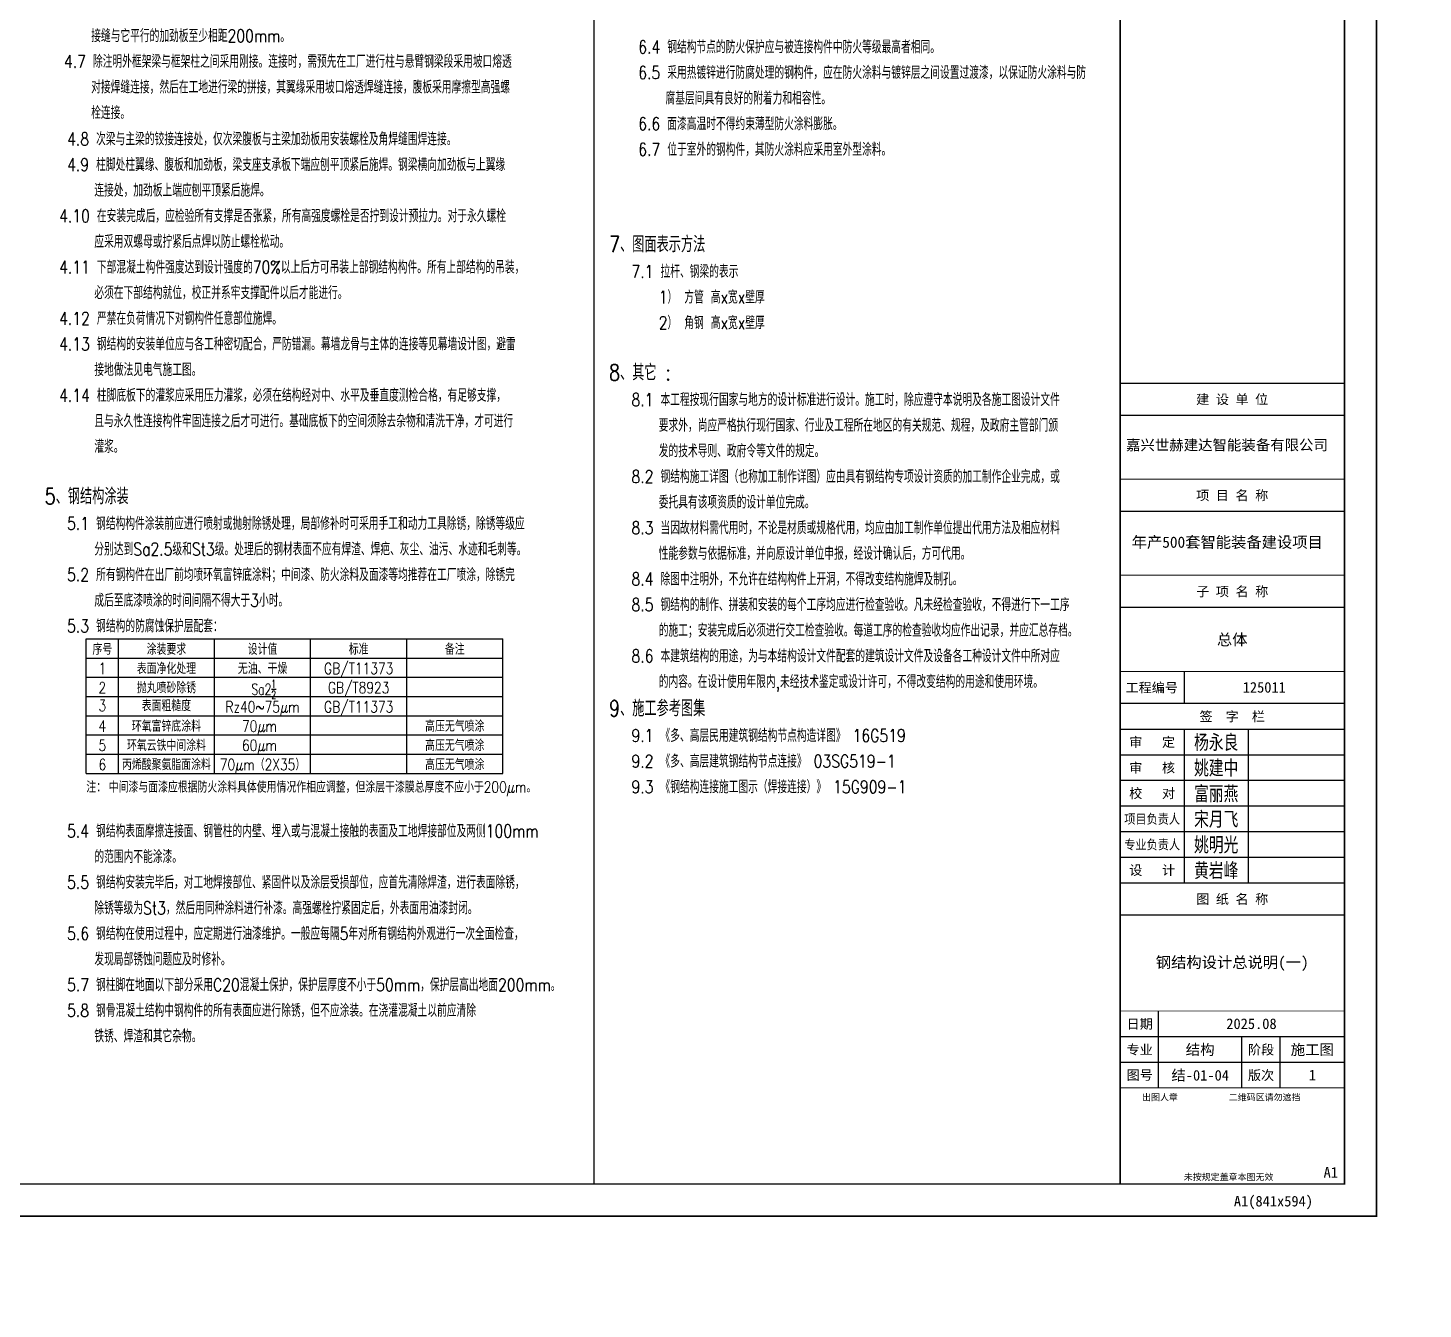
# Model space of a CAD drawing. Extents: x 497777 to 784122, y -229332 to 980813.
# Drawn here: x 539815 to 583358, y 518491 to 558480 of the extents above; entities that cross this region are included whole.
import ezdxf
from ezdxf.enums import TextEntityAlignment as Align

# ---------------------------------------------------------------- set-up
doc = ezdxf.new("R2010")
doc.units = 0
doc.header["$LTSCALE"] = 1000
doc.header["$MEASUREMENT"] = 0
for name, color, linetype in [('0-cxFrame', 155, 'Continuous'), ('qianming', 155, 'Continuous'), ('S-DIM', 81, 'Continuous'), ('S-SHAPE', 51, 'Continuous'), ('S-SS', 111, 'Continuous'), ('S-TEXT', 211, 'Continuous'), ('S-TK', 165, 'Continuous')]:
    doc.layers.add(name, color=color, linetype=linetype)
doc.layers.add('0-cxText', color=131, linetype='Continuous', lineweight=25)
doc.styles.add('cx_biaoti', font='')
doc.styles.add('cx_tuming', font='simhei.ttf')
doc.styles.add('cx_tuqian1', font='')
doc.styles.add('SS1', font='tj-romans1.shx', dxfattribs={"width": 0.7, "bigfont": 'tj-hztxt1.shx'})
doc.styles.add('图框宋体', font='', dxfattribs={"width": 0.75})
doc.styles.add('黑体', font='simhei.ttf', dxfattribs={"height": 12})
doc.styles.get('cx_biaoti').set_extended_font_data('SimSun')
doc.styles.get('cx_tuqian1').set_extended_font_data('SimSun')
doc.styles.get('图框宋体').set_extended_font_data('SimSun')
doc.dimstyles.new('S-25-100A', dxfattribs={"dimscale": 100, "dimtxt": 3, "dimasz": 2, "dimexe": 2, "dimexo": 2, "dimgap": 0.8, "dimtad": 1, "dimdec": 0, "dimlfac": 0.25, "dimzin": 0, "dimdsep": 46, "dimtxsty": 'SS1', "dimblk1": 'TT', "dimblk2": 'TT', "dimsah": 1, "dimcen": 1, "dimclrd": 256, "dimclre": 256, "dimclrt": 256, "dimadec": 0, "dimazin": 0, "dimtfac": 1, "dimtdec": 0, "dimtix": 1, "dimtmove": 2, "dimatfit": 0, "dimldrblk": 'TT', "dimfxl": 2, "dimtolj": 1, "dimtzin": 0, "dimarcsym": 0})

# ---------------------------------------------------------------- blocks, each defined once
blk = doc.blocks.new('TT')
blk.add_line((-0.97, 0), (0.97, 0))
at = {"const_width": 0.45}
blk.add_lwpolyline([(-0.44, -0.44), (0.44, 0.44)], dxfattribs=at)
blk = doc.blocks.new('*D190')
at = {"layer": 'Defpoints', "color": 0, "transparency": 16777216}
for p in [(510906, 638017), (511946, 636673), (509786, 636257), (512586, 636337), (516786, 636257)]:
    blk.add_point(p, dxfattribs=at)
at = {"layer": 'S-DIM', "lineweight": -2, "transparency": 16777216}
blk.add_arc((512666, 636257), 831, 148.8237, 166.1763, dxfattribs=at)
at = {"layer": 'S-DIM', "lineweight": -2, "transparency": 16777216, "xscale": 200, "yscale": 200, "zscale": 200}
for p, rotation in [((512078, 636845), 51.91184269532635), ((511835, 636257), 263.0881573046743)]:
    blk.add_blockref('TT', p, dxfattribs=dict(at, rotation=rotation))
blk = doc.blocks.new('zjcx_lan_qianzi(Dragon)')
for p, q in [((-7000, 4800), (0, 4800)), ((-5000, 4800), (-5000, 0)), ((-3000, 4800), (-3000, 0)), ((-7000, 4000), (0, 4000)), ((-7000, 3200), (0, 3200)), ((-7000, 2400), (0, 2400)), ((-7000, 1600), (0, 1600)), ((-7000, 800), (0, 800))]:
    blk.add_line(p, q)
at = {"const_width": 30}
blk.add_lwpolyline([(-7000, 5600), (0, 5600)], dxfattribs=at)
blk.add_lwpolyline([(-7000, 5600), (0, 5600), (0, 0), (-7000, 0)], close=True, dxfattribs=at)
at = {"style": 'cx_biaoti'}
for s, p in [('签  字  栏', (-3500, 5200)), ('审   定', (-6000, 4400)), ('审   核', (-6000, 3600)), ('校   对', (-6000, 2800)), ('设   计', (-6000, 400))]:
    blk.add_text(s, height=300, dxfattribs=at).set_placement(p, align=Align.MIDDLE)
at = {"style": 'cx_biaoti', "width": 0.85}
for s, p in [('项目负责人', (-6000, 2000)), ('专业负责人', (-6000, 1200))]:
    blk.add_text(s, height=300, dxfattribs=at).set_placement(p, align=Align.MIDDLE)
blk = doc.blocks.new('T-签字(Dragon)')
at = {"layer": '0-cxFrame'}
blk.add_blockref('zjcx_lan_qianzi(Dragon)', (0, 0), dxfattribs=at)
at = {"layer": 'qianming', "style": '图框宋体', "width": 0.75}
for s, p in [('杨永良', (-4000, 4400)), ('姚建中', (-4000, 3600)), ('富丽燕', (-4000, 2800)), ('宋月飞', (-4000, 2000)), ('姚明光', (-4000, 1200)), ('黄岩峰', (-4000, 400))]:
    blk.add_text(s, height=450, dxfattribs=at).set_placement(p, align=Align.MIDDLE)
blk = doc.blocks.new('zjcx_lan_xiangmu(Dragon)')
for p, q in [((-7000, 9000), (0, 9000)), ((-7000, 6000), (0, 6000)), ((-7000, 3000), (0, 3000)), ((-5000, 1000), (-5000, 0))]:
    blk.add_line(p, q)
at = {"const_width": 30}
for points in [[(-7000, 10000), (0, 10000)], [(-7000, 7000), (0, 7000)], [(-7000, 7000), (0, 7000)], [(-7000, 4000), (0, 4000)], [(-7000, 4000), (0, 4000)], [(-7000, 1000), (0, 1000)], [(-7000, 0), (0, 0)]]:
    blk.add_lwpolyline(points, dxfattribs=at)
blk.add_lwpolyline([(-7000, 10000), (0, 10000), (0, 0), (-7000, 0)], close=True)
at = {"style": 'cx_biaoti'}
for s, p in [('建 设 单 位', (-3500, 9500)), ('项 目 名 称', (-3500, 6500)), ('子 项 名 称', (-3500, 3500)), ('工程编号', (-6013, 500))]:
    blk.add_text(s, height=300, dxfattribs=at).set_placement(p, align=Align.MIDDLE)
blk = doc.blocks.new('T-项目(Dragon)')
blk.add_blockref('zjcx_lan_xiangmu(Dragon)', (0, 0))
at = {"color": 3, "style": 'cx_tuming'}
for s, height, p in [('嘉兴世赫建达智能装备有限公司', 330, (-6816, 7901)), ('年产500套智能装备建设项目 ', 350, (-6638, 4859))]:
    blk.add_text(s, height=height, dxfattribs=at).set_placement(p)
blk = doc.blocks.new('zjcx_lan_tuming(Dragon)')
for p, q in [((-7000, 8400), (0, 8400)), ((-5800, 3000), (-5800, 5400)), ((-7000, 4600), (0, 4600)), ((-3200, 3000), (-3200, 4600)), ((-2000, 3000), (-2000, 4600)), ((-7000, 3800), (0, 3800))]:
    blk.add_line(p, q)
at = {"const_width": 30}
for points in [[(-7000, 9400), (0, 9400)], [(-7000, 5400), (0, 5400)], [(-7000, 3000), (0, 3000)], [(-7000, 0), (0, 0)]]:
    blk.add_lwpolyline(points, dxfattribs=at)
blk.add_lwpolyline([(-7000, 9400), (0, 9400), (0, 0), (-7000, 0)], close=True)
at = {"style": 'cx_biaoti'}
for s, p in [('图 纸 名 称', (-3500, 8900)), ('日期', (-6388, 5000)), ('专业', (-6388, 4200)), ('阶段', (-2600, 4200)), ('图号', (-6388, 3400)), ('版次', (-2600, 3400))]:
    blk.add_text(s, height=300, dxfattribs=at).set_placement(p, align=Align.MIDDLE)
for s, p in [('出图人章', (-6316, 2607)), ('二维码区请勿遮挡', (-3609, 2607)), ('未按规定盖章本图无效', (-5013, 120))]:
    blk.add_text(s, height=200, dxfattribs=at).set_placement(p)
blk = doc.blocks.new('zjcx_T1(Dragon)')
at = {"layer": '0-cxFrame', "const_width": 50}
blk.add_lwpolyline([(-7000, 0), (0, 0), (0, 57400), (-7000, 57400)], close=True, dxfattribs=at)
blk.add_blockref('zjcx_lan_tuming(Dragon)', (0, 0))
at = {"layer": '0-cxFrame'}
for name, p in [('T-项目(Dragon)', (0, 15000)), ('T-签字(Dragon)', (0, 9400))]:
    blk.add_blockref(name, p, dxfattribs=at)
at = {"color": 3, "style": 'cx_biaoti'}
for s, p in [('2025.08', (-2900, 5000)), ('结构', (-4500, 4200)), ('施工图', (-1000, 4200))]:
    blk.add_text(s, height=330, dxfattribs=at).set_placement(p, align=Align.MIDDLE)
blk = doc.blocks.new('TK22.A1 L(Dragon)')
at = {"layer": '0-cxFrame', "color": 7, "const_width": 0.5}
blk.add_lwpolyline([(0, 0), (-841, 0), (-841, 594), (0, 594)], close=True, dxfattribs=at)
at = {"layer": '0-cxFrame', "const_width": 0.5}
for points in [[(-80, 10), (-821, 10), (-821, 584), (-80, 584)], [(-10, 10), (-80, 10), (-80, 584), (-10, 584)]]:
    blk.add_lwpolyline(points, close=True, dxfattribs=at)
at = {"layer": '0-cxFrame', "xscale": 0.01, "yscale": 0.01, "zscale": 0.01}
blk.add_blockref('zjcx_T1(Dragon)', (-10, 10), dxfattribs=at)
at = {"style": '黑体', "flags": 4}
blk.add_attdef('图幅', text='', height=3.3, dxfattribs=at).set_placement((-40, 3), align=Align.RIGHT)
at = {"layer": '0-cxFrame', "style": '黑体'}
blk.add_text('(841x594)', height=3.3, dxfattribs=at).set_placement((-40, 3))
at = {"layer": 'Defpoints', "color": 6, "flags": 4}
for tag, height, style, p in [('tufu', 3.3, '黑体', (-12, 12)), ('dwfname', 4, 'cx_tuqian1', (-80, 3))]:
    blk.add_attdef(tag, text='', height=height, dxfattribs=dict(at, style=style)).set_placement(p, align=Align.RIGHT)

msp = doc.modelspace()

# ---------------------------------------------------------------- linework, layer by layer
at = {"layer": 'S-SHAPE'}
for p, q in [((541638.1, 539412.2), (554638.1, 539412.2)), ((541638.1, 535212.2), (541638.1, 539412.2)), ((554638.1, 535212.2), (554638.1, 539412.2)), ((541638.1, 537012.2), (554638.1, 537012.2)), ((541638.1, 535212.2), (554638.1, 535212.2))]:
    msp.add_line(p, q, dxfattribs=at)
at = {"layer": 'S-TK'}
for p, q in [((557488.1, 522395.1), (557488.1, 574956.2)), ((542638.1, 535212.2), (542638.1, 539412.2)), ((545638.1, 535212.2), (545638.1, 539412.2)), ((548638.1, 535212.2), (548638.1, 539412.2)), ((551638.1, 535212.2), (551638.1, 539412.2)), ((541638.1, 538812.2), (554638.1, 538812.2)), ((541638.1, 538212.2), (554638.1, 538212.2)), ((541638.1, 537612.2), (554638.1, 537612.2)), ((541638.1, 537012.2), (554638.1, 537012.2)), ((541638.1, 536412.2), (554638.1, 536412.2)), ((541638.1, 535812.2), (554638.1, 535812.2))]:
    msp.add_line(p, q, dxfattribs=at)

# ---------------------------------------------------------------- block references
at = {"layer": '0-cxFrame'}
ref = msp.add_blockref('TK22.A1 L(Dragon)', (581901.7, 521395.1), dxfattribs=dict(at, xscale=100, yscale=100, zscale=100))
ref.add_attrib('子项名称', '总体', dxfattribs={"layer": '0-cxText', "height": 350, "style": 'cx_tuming'}).set_placement((577401.7, 539395.1), align=Align.MIDDLE)
ref.add_attrib('图名2', '钢结构设计总说明(一)', dxfattribs={"layer": '0-cxText', "height": 350, "style": 'cx_tuming'}).set_placement((577401.7, 529295.1), align=Align.MIDDLE)
ref.add_attrib('工程编号', '125011', dxfattribs={"layer": '0-cxText', "height": 330, "style": 'cx_tuqian1'}).set_placement((578401.7, 537895.1), align=Align.MIDDLE)
ref.add_attrib('图号', '结-01-04', dxfattribs={"layer": '0-cxText', "height": 330, "style": 'cx_tuqian1'}).set_placement((576401.7, 525795.1), align=Align.MIDDLE)
ref.add_attrib('版次', '1', dxfattribs={"layer": '0-cxText', "height": 330, "style": 'cx_tuqian1'}).set_placement((579901.7, 525795.1), align=Align.MIDDLE)
ref.add_attrib('图幅', 'A1', dxfattribs={"layer": '0', "height": 330, "style": '黑体'}).set_placement((577901.7, 521695.1), align=Align.RIGHT)
ref.add_attrib('tufu', 'A1', dxfattribs={"layer": 'Defpoints', "color": 6, "height": 330, "style": '黑体'}).set_placement((580701.7, 522595.1), align=Align.RIGHT)

# ---------------------------------------------------------------- texts
at = {"layer": 'S-SS', "style": 'SS1', "width": 0.8}
for s, height, p in [('接缝与它平行的加劲板至少相距200mm。', 400, (541789.8, 558032.8)), ('6.4 钢结构节点的防火保护应与被连接构件中防火等级最高者相同。', 400, (558863.5, 557685.7)), ('4.7 除注明外框架梁与框架柱之间采用刚接。连接时，需预先在工厂进行柱与悬臂钢梁段采用坡口熔透', 400, (540939.8, 557232.8)), ('6.5 采用热镀锌进行防腐处理的钢构件，应在防火涂料与镀锌层之间设置过渡漆，以保证防火涂料与防', 400, (558863.5, 556885.7)), ('对接焊缝连接，然后在工地进行梁的拼接，其翼缘采用坡口熔透焊缝连接，腹板采用摩擦型高强螺', 400, (541789.8, 556432.8)), ('腐基层间具有良好的附着力和相容性。', 400, (559713.5, 556085.7)), ('栓连接。', 400, (541789.8, 555632.8)), ('6.6 面漆高温时不得约束薄型防火涂料膨胀。', 400, (558863.5, 555285.7)), ('4.8 次梁与主梁的铰接连接处，仅次梁腹板与主梁加劲板用安装螺栓及角焊缝围焊连接。', 400, (541038.1, 554812.2)), ('6.7 位于室外的钢构件，其防火涂料应采用室外型涂料。', 400, (558863.5, 554485.7)), ('4.9 柱脚处柱翼缘、腹板和加劲板，梁支座支承板下端应刨平顶紧后施焊。钢梁横向加劲板与上翼缘', 400, (541038.1, 554012.2)), ('连接处，加劲板上端应刨平顶紧后施焊。', 400, (541888.1, 553212.2)), ('4.10 在安装完成后，应检验所有支撑是否张紧，所有高强度螺栓是否拧到设计预拉力。对于永久螺栓', 400, (540788.1, 552412.2)), ('应采用双螺母或拧紧后点焊以防止螺栓松动。', 400, (541888.1, 551612.2)), ('4.11 下部混凝土构件强度达到设计强度的70%%%以上后方可吊装上部钢结构构件。所有上部结构的吊装，', 400, (540788.1, 550812.2)), ('7.1 拉杆、钢梁的表示', 400, (558652.5, 550676.5)), ('必须在下部结构就位，校正并系牢支撑配件以后才能进行。', 400, (541888.1, 550012.2)), ('1） 方管 高x宽x壁厚 ', 400, (559502.5, 549876.5)), ('4.12 严禁在负荷情况下对钢构件任意部位施焊。', 400, (540788.1, 549212.2)), ('2） 角钢 高x宽x壁厚 ', 400, (559502.5, 549076.5)), ('4.13 钢结构的安装单位应与各工种密切配合，严防错漏。幕墙龙骨与主体的连接等见幕墙设计图，避雷', 400, (540788.1, 548412.2)), ('接地做法见电气施工图。', 400, (541888.1, 547612.2)), ('4.14 柱脚底板下的灌浆应采用压力灌浆，必须在结构经对中、水平及垂直度测检合格，有足够支撑，', 400, (540788.1, 546812.2)), ('8.1 本工程按现行国家与地方的设计标准进行设计。施工时，除应遵守本说明及各施工图设计文件', 400, (558652.5, 546676.5)), ('且与永久性连接构件牢固连接之后才可进行。基础底板下的空间须除去杂物和清洗干净，才可进行', 400, (541888.1, 546012.2)), ('要求外，尚应严格执行现行国家、行业及工程所在地区的有关规范、规程，及政府主管部门颁', 400, (559502.5, 545876.5)), ('灌浆。', 400, (541888.1, 545212.2)), ('发的技术导则、政府令等文件的规定。', 400, (559502.5, 545076.5)), ('8.2 钢结构施工详图（也称加工制作详图）应由具有钢结构专项设计资质的加工制作企业完成，或', 400, (558652.5, 544276.5)), ('委托具有该项资质的设计单位完成。', 400, (559502.5, 543476.5)), ('5.1 钢结构构件涂装前应进行喷射或抛射除锈处理，局部修补时可采用手工和动力工具除锈，除锈等级应', 400, (541038.1, 542812.2)), ('8.3 当因故材料需代用时，不论是材质或规格代用，均应由加工制作单位提出代用方法及相应材料', 400, (558652.5, 542676.5)), ('分别达到Sa2.5级和St3级。处理后的钢材表面不应有焊渣、焊疤、灰尘、油污、水迹和毛刺等。', 400, (541888.1, 542012.2)), ('性能参数与依据标准，并向原设计单位申报，经设计确认后，方可代用。', 400, (559502.5, 541876.5)), ('5.2 所有钢构件在出厂前均喷环氧富锌底涂料；中间漆、防火涂料及面漆等均推荐在工厂喷涂，除锈完', 400, (541038.1, 541212.2)), ('8.4 除图中注明外，不允许在结构构件上开洞，不得改变结构施焊及制孔。', 400, (558652.5, 541076.5)), ('成后至底漆喷涂的时间间隔不得大于3小时。', 400, (541888.1, 540412.2)), ('8.5 钢结构的制作、拼装和安装的每个工序均应进行检查验收。凡未经检查验收，不得进行下一工序', 400, (558652.5, 540276.5)), ('5.3 钢结构的防腐蚀保护层配套：', 400, (541038.1, 539612.2)), ('的施工；安装完成后必须进行交工检查验收。每道工序的检查验收均应作出记录，并应汇总存档。', 400, (559502.5, 539476.5)), ('8.6 本建筑结构的用途，为与本结构设计文件配套的建筑设计文件及设备各工种设计文件中所对应', 400, (558652.5, 538676.5)), ('的内容。在设计使用年限内,未经技术鉴定或设计许可，不得改变结构的用途和使用环境。', 400, (559502.5, 537876.5)), ('9.1 《多、高层民用建筑钢结构节点构造详图》 16G519', 400, (558652.5, 536192.3)), ('9.2 《多、高层建筑钢结构节点连接》 03SG519-1', 400, (558652.5, 535392.3)), ('注：', 350, (541638.1, 534612.2)), ('中间漆与面漆应根据防火涂料具体使用情况作相应调整，但涂层干漆膜总厚度不应小于200μm。', 350, (542338.1, 534612.2)), ('9.3 《钢结构连接施工图示（焊接连接）》 15G909-1', 400, (558652.5, 534592.3)), ('5.4 钢结构表面摩擦连接面、钢管柱的内壁、埋入或与混凝土接触的表面及工地焊接部位及两侧100mm', 400, (541038.1, 533212.2)), ('的范围内不能涂漆。', 400, (541888.1, 532412.2)), ('5.5 钢结构安装完毕后，对工地焊接部位、紧固件以及涂层受损部位，应首先清除焊渣，进行表面除锈，', 400, (541038.1, 531612.2)), ('除锈等级为St3，然后用同种涂料进行补漆。高强螺栓拧紧固定后，外表面用油漆封闭。', 400, (541888.1, 530812.2)), ('5.6 钢结构在使用过程中，应定期进行油漆维护。一般应每隔5年对所有钢结构外观进行一次全面检查，', 400, (541038.1, 530012.2)), ('发现局部锈蚀问题应及时修补。', 400, (541888.1, 529212.2)), ('5.7 钢柱脚在地面以下部分采用C20混凝土保护，保护层厚度不小于50mm，保护层高出地面200mm。', 400, (541038.1, 528412.2)), ('5.8 钢骨混凝土结构中钢构件的所有表面应进行除锈，但不应涂装。在浇灌混凝土以前应清除', 400, (541038.1, 527612.2)), ('铁锈、焊渣和其它杂物。', 400, (541888.1, 526812.2))]:
    msp.add_text(s, height=height, dxfattribs=at).set_placement(p)
for s, p in [('序号', (542138.1, 538912.2)), ('涂装要求', (544138.1, 538912.2)), ('设计值', (547138.1, 538912.2)), ('标准', (550138.1, 538912.2)), ('备注', (553138.1, 538912.2)), ('1', (542138.1, 538312.2)), ('表面净化处理', (544138.1, 538312.2)), ('无油、干燥', (547138.1, 538312.2)), ('GB/T11373', (550138.1, 538312.2)), ('2', (542138.1, 537712.2)), ('抛丸喷砂除锈', (544138.1, 537712.2)), ('GB/T8923', (550138.1, 537712.2)), ('3', (542138.1, 537152.3)), ('表面粗糙度', (544138.1, 537152.3)), ('Rz40~75μm', (547138.1, 537112.2)), ('GB/T11373', (550138.1, 537112.2)), ('环氧富锌底涂料', (544138.1, 536512.2)), ('高压无气喷涂', (553138.1, 536512.2)), ('4', (542138.1, 536512.2)), ('70μm ', (547138.1, 536512.2)), ('5', (542138.1, 535912.2)), ('环氧云铁中间涂料', (544138.1, 535912.2)), ('60μm ', (547138.1, 535912.2)), ('高压无气喷涂', (553138.1, 535912.2)), ('6', (542138.1, 535312.2)), ('丙烯酸聚氨脂面涂料', (544138.1, 535312.2)), ('70μm（2X35）', (547138.1, 535312.2)), ('高压无气喷涂', (553138.1, 535312.2))]:
    msp.add_text(s, height=350, dxfattribs=at).set_placement(p, align=Align.CENTER)
at = {"layer": 'S-SS', "insert": (546793.7, 538130.7), "char_height": 350, "width": 17709.341, "attachment_point": 1, "style": 'SS1'}
msp.add_mtext('\\A1;Sa2{\\H0.7x;\\S1/2;}', dxfattribs=at)
at = {"layer": 'S-TEXT', "style": 'SS1', "width": 0.8}
for s, p in [('7、图面表示方法', (557952.5, 551476.5)), ('8、其它 :', (557952.5, 547476.5)), ('5、钢结构涂装', (540338.1, 543612.2)), ('9、施工参考图集', (557952.5, 536992.3))]:
    msp.add_text(s, height=500, dxfattribs=at).set_placement(p)

# ---------------------------------------------------------------- dimensions: what is measured, and where the dimension line sits
at = {"layer": 'S-DIM'}
dim = msp.add_angular_dim_2l(base=(511945.9, 636672.7), line1=((509785.6, 636257.2), (516785.6, 636257.2)), line2=((510905.6, 638017.2), (512585.6, 636337.2)), text=' ', dimstyle='S-25-100A', dxfattribs=at)
dim.commit()
dim.dimension.update_dxf_attribs({"geometry": '*D190', "text_midpoint": (784122.1, -229332.3)})

doc.saveas('drawing.dxf')
